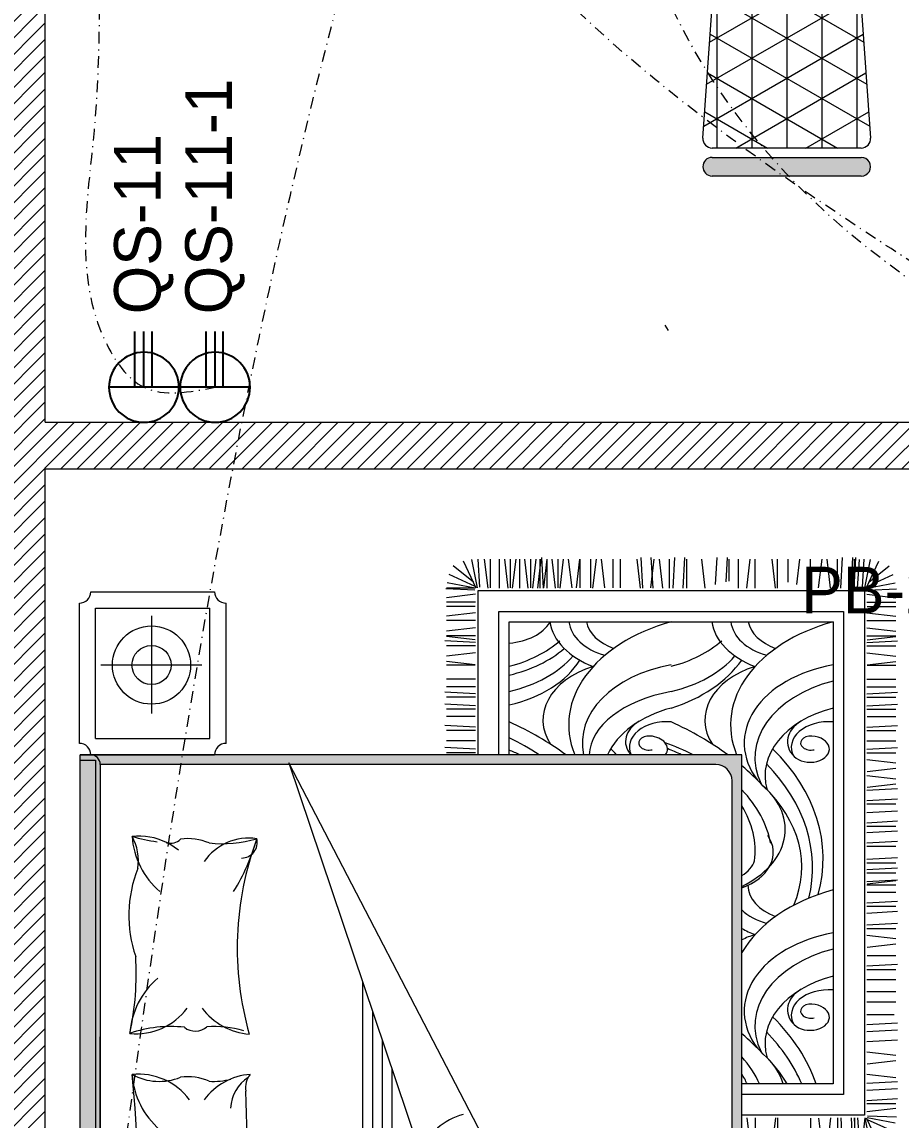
# Model space of a CAD drawing. Header units: inches. Extents: x 109699 to 44449955, y -10987 to 15824140.
# Drawn here: x 199174.9 to 199269.2, y -4102.8 to -3985.1 of the extents above; entities that cross this region are included whole.
import ezdxf

# ---------------------------------------------------------------- set-up
doc = ezdxf.new("R2010")
doc.units = ezdxf.units.IN
doc.header["$LTSCALE"] = 5
doc.header["$MEASUREMENT"] = 0
doc.linetypes.add('DASHDOT', pattern=[1, 0.5, -0.25, 0, -0.25])
doc.linetypes.add('DASHED2', pattern=[0.375, 0.25, -0.125])
doc.layers.get('0').update_dxf_attribs({"color": 123})
for name, color, linetype, lineweight in [('@NORMAL', 7, 'Continuous', 5), ('AC In', 244, 'DASHED2', 30), ('E-PB-Socket-5A', 203, 'Continuous', 13), ('E-QS-Socket-15A', 1, 'Continuous', 9), ('QS For edit', 139, 'Continuous', 35), ('SB', 1, 'DASHDOT', 20), ('WALL-1', 8, 'Continuous', 9)]:
    doc.layers.add(name, color=color, linetype=linetype, lineweight=lineweight)
doc.layers.add('FURNITUR', color=7, linetype='Continuous', lineweight=5, true_color=0xe8e8e8)
doc.styles.get("Standard").update_dxf_attribs({"font": 'times.ttf'})

# ---------------------------------------------------------------- blocks, each defined once
blk = doc.blocks.new('vbhgytr')
at = {"layer": 'FURNITUR'}
h = blk.add_hatch(color=256, dxfattribs=at)
edge = h.paths.add_edge_path()
edge.add_ellipse((143580.9994692173, 578.670171990399), major_axis=(-0.7071067810199007, 0.7071067810199005), ratio=0.9999999999911356, start_angle=-44.999999996918916, end_angle=135.0000000030811, ccw=False)
edge.add_line((143580.9994692174, 579.6701719904427), (143596.9840779506, 579.6701719904427))
edge.add_ellipse((143596.9840694206, 578.6701719904354), major_axis=(0.7071067810318384, 0.7071067810318385), ratio=0.9999999999864739, start_angle=225.0004887274365, end_angle=404.99951127167094, ccw=False)
edge.add_line((143596.9840779505, 577.6701719904281), (143580.9994692174, 577.6701719903554))
for p, q in [((143580.4089105422, 587.5205887836946), (143596.4917735801, 596.8060340929667)), ((143580.7267050902, 592.0341945705716), (143588.991773584, 596.8060340929667)), ((143581.4917735878, 596.8060340929667), (143581.4917735878, 580.6701719905227)), ((143581.4917735878, 596.8060340929667), (143597.5746366257, 587.5205887836946)), ((143585.2417735859, 596.8060340929667), (143585.2417735859, 580.6701719905227)), ((143588.9917735839, 596.8060340929667), (143588.9917735839, 580.6701719905227)), ((143588.9917735839, 596.8060340929667), (143597.2568420779, 592.0341945705716)), ((143592.7417735819, 596.8060340929667), (143592.7417735819, 580.6701719905227)), ((143596.49177358, 596.8060340929667), (143596.49177358, 580.6701719905227)), ((143580.0019386927, 581.740406250515), (143580.9976733188, 595.8827305919064)), ((143596.9858738491, 595.8827305919064), (143597.9816084752, 581.740406250515)), ((143580.0911159943, 583.0069829968176), (143597.1970714591, 592.8831109944464)), ((143580.786475709, 592.8831109944464), (143597.8924311737, 583.0069829968176)), ((143580.4935087117, 588.7221285503463), (143594.4399065659, 580.6701719905227)), ((143583.543640602, 580.6701719905227), (143597.4900384563, 588.7221285503463)), ((143580.2005417143, 584.5611461062462), (143586.9399065699, 580.6701719905227)), ((143591.0436405981, 580.6701719905227), (143597.7830054538, 584.5611461062462)), ((143596.9840779506, 580.6701719905227), (143580.9994692174, 580.6701719905227)), ((143580.9994692174, 579.6701719904427), (143596.9840779506, 579.6701719904427)), ((143596.9840779506, 577.6701719904281), (143580.9994692174, 577.6701719904281))]:
    blk.add_line(p, q, dxfattribs=at)
for centre, major_axis, ratio, start_param, end_param in [((143580.9994692174, 581.6701719906027), (-0.7071067810296036, 0.7071067810296037), 0.9999999999818601, 0.7151060323045111, 2.356194490183275), ((143596.9840779506, 581.6701719906027), (-0.7071067810068554, 0.7071067810068555), 0.9999999999887463, 2.356194490186718, 3.997282948094734), ((143580.9994692174, 578.6701719903626), (0.7071067809957768, 0.7071067809957767), 0.999999999993884, 0.7853981634005062, 3.926990816990299), ((143596.9840779506, 578.6701719903626), (-0.707106781006985, 0.7071067810069851), 0.9999999999912867, 2.356194490187988, 5.497787143777781)]:
    blk.add_ellipse(centre, major_axis=major_axis, ratio=ratio, start_param=start_param, end_param=end_param, dxfattribs=at)
blk = doc.blocks.new('vfdcx')
at = {"layer": 'FURNITUR', "lineweight": 0}
for points in [[(104135.0060097724, -19120.26887350804), (104970.0060097716, -19120.26887350804, 0.4142137440382407), (105000.0060097716, -19090.26885490074), (105000.0060097704, -19090.26887350193), (105000.0060097704, -19058.46706700833), (104983.8676956173, -19058.46706700833), (104983.8676956173, -19105.34206700833), (103280.0060097765, -19105.34206700833), (103280.0060097765, -19058.46706700833), (103270.0060097745, -19058.46706700833), (103270.0060097745, -19090.26887350193, 0.4142145040311273), (103300.0061062251, -19120.26887350178), (103300.0060097733, -19120.26887350804)], [(103280.0060097765, -19058.46706700833), (103280.0060097765, -19105.34206700833), (104983.8676956173, -19105.34206700833), (104983.8676956173, -19058.46706700833)]]:
    blk.add_hatch(color=256, dxfattribs=at).paths.add_polyline_path(points)
at = {"layer": 'FURNITUR'}
blk.add_hatch(color=256, dxfattribs=at).paths.add_polyline_path([(103350.0060097762, -21058.46706700833, -0.4142135623901436), (103300.0060097733, -21008.46706700833), (103300.0060097733, -19120.26887350193, -0.4142135623730951), (103270.0060097733, -19090.26887350193), (103270.0060097733, -19470.26887349553), (103270.0060097745, -21088.46706700716), (105000.0060097704, -21088.46706700716), (105000.0060097704, -19470.94256263169, 5.403727467161091e-05), (104999.998444552, -19470.94256181408), (104999.998444552, -19090.94256181307, -0.4076509114471731), (104970.0060097716, -19120.26887350193), (104970.0060097716, -19700.18891725242), (104974.8149614137, -19698.56576437598), (104970.0060097716, -19701.06727675785), (104970.0060097716, -21008.46706700542, -0.4142135623901436), (104920.0060097716, -21058.46706700833)])
at = {"layer": 'FURNITUR', "lineweight": 0}
for p, q in [((103270.0060097745, -19058.46706700833), (105000.0060097704, -19058.46706700833)), ((103280.0060097765, -19058.46706700833), (104983.8676956173, -19058.46706700833)), ((104983.8676956173, -19105.34206700833), (103280.0060097765, -19105.34206700833)), ((103300.0060097733, -19120.26887350804), (104135.0060097724, -19120.26887350804)), ((104135.0060097724, -19120.26887350804), (103309.5818239275, -19120.26887350804))]:
    blk.add_line(p, q, dxfattribs=at)
at = {"layer": 'FURNITUR'}
for p, q in [((104983.8676956173, -19058.46706700833), (105000.0060097704, -19058.46706700833)), ((104983.8676956173, -19058.46706700833), (104983.8676956173, -19105.34206700833)), ((105000.0060097704, -19058.46706700833), (105000.0060097704, -19090.26887350193)), ((105000.0060097704, -21088.46706700716), (105000.0060097704, -19058.46706700833)), ((105034.9984445482, -19055.94256180972), (105464.9984445485, -19055.94256180972)), ((104999.998444552, -19090.94256181321), (104999.998444552, -19470.94256181059)), ((105499.998444552, -19090.94256181321), (105499.998444552, -19470.94256181059)), ((104970.0060097716, -19120.26887350804), (104135.0060097724, -19120.26887350804)), ((104970.0060097716, -21008.46706700542), (104970.0060097716, -19120.26887350804)), ((105049.9984445476, -19105.94256181263), (105449.9984445491, -19105.94256181263)), ((105049.9984445476, -19105.94256181263), (105049.9984445476, -19455.94256181117)), ((105275.1665351524, -19431.86293575614), (105275.1665351524, -19122.30207459412)), ((105449.9984445491, -19105.94256181263), (105449.9984445491, -19455.94256181117)), ((105426.4864470741, -19277.42746168711), (105126.3688160169, -19277.42746168711)), ((105049.9984445476, -19455.94256181117), (105449.9984445491, -19455.94256181117)), ((105034.9984445482, -19505.94256181408), (105464.9984445485, -19505.94256181408)), ((104974.8149614138, -19698.56576437598), (103301.1934122955, -20263.45887074569)), ((103535.4563226178, -20447.2889216937), (104974.8149614138, -19698.56576437598)), ((104303.5003445224, -19925.15283209797), (103300.0060097733, -19925.15283209797)), ((104214.6186677823, -19955.15283209681), (103300.0060097733, -19955.15283209681)), ((104125.7369910422, -19985.15283209564), (103300.0060097733, -19985.15283209564)), ((104036.8553142948, -20015.15283209448), (103300.0060097733, -20015.15283209448)), ((105016.8385382098, -20271.37584627928), (105022.0784478701, -20177.26770180308)), ((105084.9438240079, -20271.37584627928), (105090.1837336682, -20177.26770180308)), ((105150.3265384494, -20271.37584627928), (105155.566448117, -20177.26770180308)), ((105186.9991361786, -20271.37584627928), (105192.2390458462, -20177.26770180308)), ((105344.176116338, -20271.37584627928), (105349.4160259983, -20177.26770180308)), ((105006.3587188819, -20271.37584627928), (105006.3587188819, -20182.49543015701)), ((105043.0313166184, -20271.37584627928), (105043.0313166184, -20182.49543015701)), ((105074.46400468, -20271.37584627928), (105074.46400468, -20182.49543015701)), ((105117.3130609135, -20270.64900973493), (105117.3130609135, -20182.64900973883)), ((105139.8467191288, -20271.37584627928), (105139.8467191288, -20182.49543015701)), ((105176.519316858, -20271.37584627928), (105176.519316858, -20182.49543015701)), ((105207.9520049269, -20271.37584627928), (105207.9520049269, -20182.49543015701)), ((105231.6342149319, -20271.37584627928), (105231.6342149319, -20182.49543015701)), ((105274.4832711582, -20270.64900973493), (105274.4832711582, -20182.64900973883)), ((105276.0708305399, -20270.64900973493), (105286.5438799531, -20182.49543015701)), ((105312.7434282691, -20271.37584627928), (105302.2636089412, -20182.49543015701)), ((105333.6962970101, -20271.37584627928), (105333.6962970101, -20182.49543015701)), ((105352.5482093723, -20270.64900973493), (105363.0212587854, -20182.49543015701)), ((105365.1222151715, -20271.37584627928), (105365.1222151715, -20182.49543015701)), ((105389.2208071015, -20271.37584627928), (105378.7409877736, -20182.49543015701)), ((105411.6571241579, -20271.37584627928), (105411.6571241579, -20182.49543015701)), ((105435.7557160951, -20271.37584627928), (105425.2758967672, -20182.49543015701)), ((105454.4992267369, -20270.64900973493), (105454.4992267369, -20182.64900973883)), ((105454.4992267369, -20270.64900973493), (105454.4992267369, -20182.64900973883)), ((105468.0972724568, -20271.37584627928), (105468.0972724568, -20182.49543015701)), ((105468.0972724568, -20271.37584627928), (105468.0972724568, -20182.49543015701)), ((105492.1958643867, -20271.37584627928), (105481.7160450661, -20182.49543015701)), ((105492.1958643867, -20271.37584627928), (105481.7160450661, -20182.49543015701)), ((105505.2172317123, -20269.73029042858), (105508.6560233289, -20180.30026361668)), ((105510.9227739999, -20270.64744447272), (105527.3710693331, -20184.19830578352)), ((105510.9393750285, -20270.64900973493), (105510.9393750285, -20182.64900973883)), ((105516.406202329, -20270.61411287433), (105553.0365137642, -20190.60023730127)), ((105529.1792126049, -20265.23142439111), (105579.267552745, -20202.77373785358)), ((105511.2033624795, -20273.6826379347), (105593.8515708953, -20234.8261914609)), ((105511.5189975735, -20278.00211159921), (105598.7129669342, -20260.56526694594)), ((105000.0060097704, -20279.06911062165), (105503.7866653042, -20279.06911062165)), ((105503.7866653042, -20279.06911062165), (105503.7866653042, -21464.56925796666)), ((105511.4799296465, -20309.91793488066), (105600.3603457688, -20299.43811556006)), ((105514.2558061602, -20284.68173832663), (105600.1713630871, -20279.5053371243)), ((105000.0060097704, -20343.06911062014), (105439.7866653057, -20343.06911062014)), ((105439.7866653057, -20343.06911062014), (105439.7866653057, -21400.56925796818)), ((105511.4799296465, -20345.21042387643), (105600.3603457688, -20345.21042387643)), ((105512.2067661909, -20317.45537559765), (105600.206766187, -20317.45537559765)), ((105000.0060097704, -20375.1023104429), (105407.7866653064, -20375.1471452648)), ((105407.7866653064, -20375.1471452648), (105407.7866653064, -21368.56925796893)), ((105511.4799296465, -20371.67020332855), (105600.3603457688, -20361.19038400067)), ((105512.2067661909, -20379.20764403827), (105600.206766187, -20379.20764403827)), ((105511.4799296465, -20385.37733262785), (105600.3603457688, -20395.85715195573)), ((105511.4799296465, -20406.91979543919), (105600.3603457688, -20406.91979543919)), ((105511.4799296465, -20433.37957488403), (105600.3603457688, -20422.89975556343)), ((105511.4799296465, -20447.0867041906), (105600.3603457688, -20457.56652351121)), ((105512.2067661909, -20440.91701560102), (105600.206766187, -20440.91701560102)), ((105511.4799296465, -20462.86155544077), (105600.3603457688, -20473.34137476866)), ((105511.4799296465, -20469.84706374643), (105600.3603457688, -20469.84706374643)), ((105511.4799296465, -20480.32688307432), (105605.5880741227, -20475.08697340674)), ((105512.2067661909, -20480.59388411786), (105600.3603457688, -20491.06693353098)), ((105511.4799296465, -20490.80670239493), (105600.3603457688, -20490.80670239493)), ((105511.4799296465, -20517.26648184705), (105600.3603457688, -20506.78666251917)), ((105511.4799296465, -20530.97361114634), (105600.3603457688, -20541.45343047423)), ((105512.2067661909, -20524.80392255676), (105600.206766187, -20524.80392255676)), ((105512.2067661909, -20567.64620887554), (105600.3603457688, -20557.17315946241)), ((105512.2067661909, -20581.39930270555), (105600.3603457688, -20591.87235211868)), ((105512.2067661909, -20592.91597826233), (105600.206766187, -20592.91597826233)), ((105511.4799296465, -20631.77902973404), (105600.3603457688, -20642.25884906192)), ((105512.2067661909, -20625.60934114446), (105600.206766187, -20625.60934114446)), ((105512.2067661909, -20668.45162746323), (105600.3603457688, -20657.97857805011)), ((105512.2067661909, -20693.72139685003), (105600.206766187, -20693.72139685003)), ((105512.2067661909, -20715.88647154714), (105600.206766187, -20715.88647154714)), ((105511.4799296465, -20777.82883866313), (105600.3603457688, -20767.34901934252)), ((105511.4799296465, -20784.59069717211), (105605.5880741227, -20779.35078750453)), ((105511.4799296465, -20816.023385241), (105605.5880741227, -20810.78347557342)), ((105512.2067661909, -20809.26829663951), (105600.3603457688, -20819.74134605991)), ((105511.4799296465, -20845.9408943687), (105600.3603457688, -20835.46107504809)), ((105511.4799296465, -20866.89376310971), (105600.3603457688, -20866.89376310971)), ((105511.4799296465, -20877.37358243759), (105605.5880741227, -20882.61349209789)), ((106318.1547879035, -20852.43812081018), (106301.0488324388, -20862.31424880781)), ((105511.4799296465, -20908.80627050648), (105605.5880741227, -20914.04618016678)), ((105511.4799296465, -20919.28608982709), (105600.3603457688, -20919.28608982709)), ((105511.4799296465, -20976.11335237308), (105600.3603457688, -20965.63353305247)), ((105521.8643668454, -21008.12424239267), (105605.5880741227, -21012.78595010228)), ((105530.7651919033, -21040.05252538774), (105605.5880741227, -21044.21863817117)), ((105532.6395395136, -21049.45854783147), (105600.3603457688, -21049.45854783147)), ((103350.0060097762, -21058.46706700833), (104920.0060097759, -21058.46706700833)), ((105511.4799296465, -21078.670927012), (105600.206766187, -21078.670927012)), ((103270.0060097745, -21088.46706700716), (105000.0060097704, -21088.46706700716)), ((103886.3420231759, -21103.85434488273), (103797.4616070537, -21114.41374581192)), ((103894.035287511, -21464.56925796666), (103894.035287511, -21088.46706700716)), ((103958.0352875095, -21400.56925796818), (103958.0352875095, -21088.46706700716)), ((103990.0352875088, -21368.56925796893), (103990.0352875088, -21088.46706700716)), ((105511.4799296465, -21103.85434488273), (105600.3603457688, -21114.41374581192)), ((103886.3420231759, -21129.84802882567), (103797.6151866282, -21129.84802882567)), ((105511.4799296465, -21129.84802882567), (105600.206766187, -21129.84802882567)), ((103886.3420231759, -21191.79039594166), (103797.4616070537, -21181.31057662105)), ((105511.4799296465, -21191.79039594166), (105600.3603457688, -21181.31057662105)), ((103886.3420231759, -21197.96008453124), (103797.6151866282, -21197.96008453124)), ((105511.4799296465, -21197.96008453124), (105600.206766187, -21197.96008453124)), ((105529.4228250318, -21230.65344742064), (105600.206766187, -21230.65344742064)), ((105522.4581835613, -21257.14113218566), (105600.3603457688, -21266.39626622056)), ((103885.6151866316, -21298.76550312621), (103797.6151866282, -21298.76550312621)), ((105512.2067661909, -21298.76550312621), (105600.206766187, -21298.76550312621)), ((103885.6151866316, -21324.03527251301), (103797.4616070537, -21334.50832192613)), ((103886.3420231759, -21360.7078702422), (103797.4616070537, -21350.22805091432)), ((105511.4799296465, -21360.7078702422), (105600.3603457688, -21350.22805091432)), ((105512.2067661909, -21324.03527251301), (105600.3603457688, -21334.50832192613)), ((103886.3420231759, -21381.66073898321), (103797.4616070537, -21381.66073898321)), ((105407.7866653064, -21368.56925796893), (103990.0352875088, -21368.56925796893)), ((105511.4799296465, -21381.66073898321), (105600.3603457688, -21381.66073898321)), ((103886.3420231759, -21392.14055830381), (103792.2338786997, -21397.38046797139)), ((103886.3420231759, -21423.5732463727), (103792.2338786997, -21428.81315603301)), ((105439.7866653057, -21400.56925796818), (103958.0352875095, -21400.56925796818)), ((105511.4799296465, -21392.14055830381), (105605.5880741227, -21397.38046797139)), ((105511.4799296465, -21423.5732463727), (105605.5880741227, -21428.81315603301)), ((103886.3420231759, -21432.98270298111), (103792.2338786997, -21438.22261264142)), ((103886.3420231759, -21434.05306570059), (103797.4616070537, -21434.05306570059)), ((103886.3420231759, -21434.05306570059), (103797.4616070537, -21434.05306570059)), ((103886.3420231759, -21466.35151447992), (103797.4616070537, -21455.87169515203)), ((103886.3420231759, -21443.46252230172), (103798.6228916019, -21449.56373436582)), ((105511.4799296465, -21432.98270298111), (105605.5880741227, -21438.22261264142)), ((105511.4799296465, -21434.05306570059), (105600.3603457688, -21434.05306570059)), ((105511.4799296465, -21443.46252230172), (105599.1990612133, -21449.56373436582)), ((103886.3029552417, -21465.63625698911), (103799.108985881, -21483.07310163511)), ((103886.6185903429, -21469.95573065362), (103803.9703819272, -21508.81217712742)), ((103881.4157504862, -21473.02425570671), (103844.785439051, -21553.03813127977)), ((103886.8991788226, -21472.99092410832), (103870.4508834821, -21559.4400628048)), ((103892.6047211029, -21473.90807815974), (103889.1659294863, -21563.33810496436)), ((105503.7866653042, -21464.56925796666), (103894.035287511, -21464.56925796666)), ((103905.6260884285, -21472.26252230177), (103916.1059077564, -21561.14293842403)), ((103929.7246803584, -21472.26252230177), (103929.7246803584, -21561.14293842403)), ((103939.7412648945, -21472.26252230177), (103944.9811745548, -21566.37066677796)), ((103971.1739529634, -21472.26252230177), (103976.4138626237, -21566.37066677796)), ((103992.1335916119, -21472.26252230177), (103997.3735012722, -21566.37066677796)), ((104020.2799296425, -21472.26252230177), (104009.8001103219, -21561.14293842403)), ((104051.7193876189, -21472.98935884611), (104062.1924370393, -21561.14293842403)), ((104088.3919853481, -21472.26252230177), (104077.9121660275, -21561.14293842403)), ((104119.824673417, -21472.26252230177), (104125.0645830773, -21566.37066677796)), ((104151.2573614859, -21472.26252230177), (104156.4972711462, -21566.37066677796)), ((104172.2170001344, -21472.26252230177), (104177.4569097947, -21566.37066677796)), ((104203.6496882033, -21472.26252230177), (104203.6496882033, -21555.9152100701)), ((104242.0110702773, -21472.26252230177), (104242.0110702773, -21561.14293842403)), ((104273.4437583389, -21472.26252230177), (104273.4437583389, -21561.14293842403)), ((104310.1163560681, -21472.26252230177), (104310.1163560681, -21561.14293842403)), ((104341.549044137, -21472.26252230177), (104341.549044137, -21561.14293842403)), ((104352.0288634649, -21472.26252230177), (104357.2687731252, -21566.37066677796)), ((104384.3981003706, -21472.98935884611), (104384.3981003706, -21560.98935884949)), ((104409.6678697501, -21472.98935884611), (104420.1409191705, -21561.14293842403)), ((104446.3404674793, -21472.26252230177), (104435.8606481587, -21561.14293842403)), ((104467.2933362276, -21472.26252230177), (104467.2933362276, -21561.14293842403)), ((104477.7731555482, -21472.26252230177), (104483.0130652157, -21566.37066677796)), ((104514.4457532774, -21472.26252230177), (104519.6856629449, -21566.37066677796)), ((104535.3986220256, -21472.26252230177), (104535.3986220256, -21561.14293842403)), ((104545.8784413462, -21472.26252230177), (104551.1183510138, -21566.37066677796)), ((104578.2476782519, -21472.98935884611), (104578.2476782519, -21560.98935884949)), ((104600.7813364671, -21472.26252230177), (104600.7813364671, -21561.14293842403)), ((104603.5174476387, -21472.98935884611), (104613.9904970518, -21561.14293842403)), ((104611.2611557878, -21472.26252230177), (104616.5010654553, -21566.37066677796)), ((104637.4539341963, -21472.26252230177), (104637.4539341963, -21561.14293842403)), ((104647.9337535169, -21472.26252230177), (104653.1736631845, -21566.37066677796)), ((104668.8866222652, -21472.26252230177), (104668.8866222652, -21561.14293842403)), ((104679.3664415858, -21472.26252230177), (104684.6063512534, -21566.37066677796)), ((104719.57235946, -21472.26252230177), (104719.57235946, -21561.14293842403)), ((104730.0521787878, -21472.26252230177), (104735.2920884481, -21566.37066677796)), ((104761.4848668567, -21472.26252230177), (104766.724776517, -21566.37066677796)), ((104781.0764529317, -21472.26252230177), (104781.0764529317, -21561.14293842403)), ((104791.5562722596, -21472.26252230177), (104796.7961819199, -21566.37066677796)), ((104822.9889603285, -21472.26252230177), (104828.2288699888, -21566.37066677796)), ((104849.1817387298, -21472.26252230177), (104849.1817387298, -21561.14293842403)), ((104859.6615580577, -21472.26252230177), (104864.901467718, -21566.37066677796)), ((104891.0942461266, -21472.26252230177), (104896.3341557869, -21566.37066677796)), ((104900.1184562989, -21472.98935884611), (104910.5915057193, -21561.14293842403)), ((104936.7910540281, -21472.26252230177), (104926.3112347075, -21561.14293842403)), ((104948.7332524117, -21472.98935884611), (104959.2063018321, -21561.14293842403)), ((104985.4058501409, -21472.26252230177), (104974.9260308203, -21561.14293842403)), ((105006.3587188819, -21472.26252230177), (105006.3587188819, -21561.14293842403)), ((105016.8385382098, -21472.26252230177), (105022.0784478701, -21566.37066677796)), ((105043.0313166184, -21472.26252230177), (105043.0313166184, -21561.14293842403)), ((105074.46400468, -21472.26252230177), (105074.46400468, -21561.14293842403)), ((105084.9438240079, -21472.26252230177), (105090.1837336682, -21566.37066677796)), ((105117.3130609135, -21472.98935884611), (105117.3130609135, -21560.98935884949)), ((105139.8467191288, -21472.26252230177), (105139.8467191288, -21561.14293842403)), ((105150.3265384494, -21472.26252230177), (105155.566448117, -21566.37066677796)), ((105176.519316858, -21472.26252230177), (105176.519316858, -21561.14293842403)), ((105186.9991361786, -21472.26252230177), (105192.2390458462, -21566.37066677796)), ((105207.9520049269, -21472.26252230177), (105207.9520049269, -21561.14293842403)), ((105231.6342149319, -21472.26252230177), (105231.6342149319, -21561.14293842403)), ((105274.4832711582, -21472.98935884611), (105274.4832711582, -21560.98935884949)), ((105276.0708305399, -21472.98935884611), (105286.5438799531, -21561.14293842403)), ((105312.7434282691, -21472.26252230177), (105302.2636089412, -21561.14293842403)), ((105333.6962970101, -21472.26252230177), (105333.6962970101, -21561.14293842403)), ((105344.176116338, -21472.26252230177), (105349.4160259983, -21566.37066677796)), ((105352.5482093723, -21472.98935884611), (105363.0212587854, -21561.14293842403)), ((105365.1222151715, -21472.26252230177), (105365.1222151715, -21561.14293842403)), ((105389.2208071015, -21472.26252230177), (105378.7409877736, -21561.14293842403)), ((105411.6571241579, -21472.26252230177), (105411.6571241579, -21561.14293842403)), ((105435.7557160951, -21472.26252230177), (105425.2758967672, -21561.14293842403)), ((105454.4992267369, -21472.98935884611), (105454.4992267369, -21560.98935884949)), ((105468.0972724568, -21472.26252230177), (105468.0972724568, -21561.14293842403)), ((105492.1958643867, -21472.26252230177), (105481.7160450661, -21561.14293842403)), ((105505.2172317123, -21473.90807815974), (105508.6560233289, -21563.33810496436)), ((105510.9227739999, -21472.99092410832), (105527.3710693331, -21559.4400628048)), ((105511.2033624795, -21469.95573065362), (105593.8515708953, -21508.81217712742)), ((105511.5189975735, -21465.63625698911), (105598.7129669342, -21483.07310163511)), ((105514.2558061602, -21458.95663026169), (105600.1713630871, -21464.13303145675)), ((105516.406202329, -21473.02425570671), (105553.0365137642, -21553.03813127977)), ((105529.1792126049, -21478.40694419721), (105579.267552745, -21540.86463072746))]:
    blk.add_line(p, q, dxfattribs=at)
for radius in [120, 60]:
    blk.add_circle((105275.1665351524, -19277.42746168711), radius, dxfattribs=at)
for centre, radius, start, end in [((104999.998444552, -19055.94256180972), 35, 270, 0), ((105499.998444552, -19055.94256180972), 35, 180, 270), ((104970.0060097716, -19090.26887350193), 30, 270, 0), ((103656.2494994545, -15856.79572711671), 3380.322350080307, 266.8133656541502, 276.1602115173085), ((104036.1312257632, -19461.96302342434), 244.964437246083, 94.01290370680766, 139.581098186749), ((103825.6938826857, -19237.54002434872), 194.3203121079686, 306.5710975267796, 5.889976552969283), ((104174.7064444466, -19301.1867396359), 176.7342990056745, 151.7736398462286, 201.6982652259596), ((104338.500984119, -19230.90127229226), 194.3203121079686, 174.1100234470307, 233.4289024732204), ((103787.956766599, -19335.27491777351), 378.2611411277968, 353.4946932163668, 19.18669350323917), ((104326.9489401031, -18374.3403501154), 856.1328329234997, 257.7438271867633, 273.6284339950228), ((104128.0636410342, -19455.32427137515), 244.964437246083, 40.41890181325098, 85.98709629319234), ((104507.2617715163, -19595.45070231399), 387.7802015586639, 68.20259090672504, 108.9817016216305), ((104766.7895175877, -19461.96302342434), 244.964437246083, 94.01290370680766, 139.581098186749), ((104674.0961036525, -19080.79141887139), 156.2825653921942, 261.5958161323044, 298.909176984386), ((104556.3521745029, -19237.54002434872), 194.3203121079759, 333.7371455647082, 5.889976552969283), ((105245.6697811253, -19363.54376069504), 517.0481549146743, 163.604566075319, 172.3272984268349), ((104556.3521745029, -19237.54002434872), 194.3203121079686, 320.9404223693422, 333.7371455647082), ((104774.5512249498, -19335.09067365377), 45.86698251802696, 165.3506078919132, 223.2684427749271), ((103843.8382676872, -19388.57823421278), 168.1089103948723, 337.0169650368877, 7.536755917815992), ((104574.4965595044, -19388.57823421278), 168.1089103948723, 337.0169650368877, 7.536755917815992), ((104206.9474435306, -19411.75337949391), 54.71511327153296, 142.0832896934764, 220.9020047784361), ((104345.8161635612, -19594.92184917473), 203.9744349773548, 127.1197479571522, 175.090046142942), ((103825.6938826857, -19594.97845339648), 194.3203121079686, 4.31812691946217, 53.42890247322042), ((104181.3383138401, -19469.4877443195), 183.3724281159091, 175.2232845678485, 196.230044385803), ((103836.3220744981, -19468.0377139972), 329.9049856050468, 343.7954346613251, 3.555411705381074), ((104579.2560916711, -19575.35985806464), 165.0539160474057, 351.2621279573231, 55.75721443247616), ((105101.5977952379, -19494.4720183281), 374.5063945073886, 173.8295812767802, 196.4355968702901), ((104999.998444552, -19505.94256181408), 35, 0, 90), ((105499.998444552, -19505.94256181408), 35, 90, 180), ((103908.5786014588, -19641.61918899628), 122.2580413779697, 33.62799355494753, 86.47437715754113), ((104914.6985006122, -18986.87725053025), 637.2915111436391, 238.3498866073774, 254.3137472533116), ((103364.5044283807, -2722.442579508075), 16855.16938135782, 270.1739879135319, 272.0521389211873), ((103979.9632965482, -19625.94497740212), 60.32699298077914, 49.09905915079557, 101.37023039727), ((104407.469944123, -20503.46111283726), 963.1368133774697, 69.65065149803341, 105.9630721041312), ((104730.9928392974, -19554.02171280149), 47.79209327822279, 179.7726746668199, 283.8018369577282), ((103714.5218067785, -20279.23270419125), 187.1059655895897, 14.18630455558404, 69.12120717850536), ((104920.0060097759, -21008.46706700542), 49.99999999999819, 270, 0)]:
    blk.add_arc(centre, radius, start, end, dxfattribs=at)
for centre, major_axis, ratio, start_param, end_param in [((104633.6267951232, -19940.1273614145), (-7.61083060817775e-13, -753.0710959470587), 0.6799999999999988, 0.7972836555643762, 0.9549360310282556), ((104704.2093086315, -20100.39409908642), (-3.015337096490971e-13, -532.2280328670116), 0.6800000000000024, 7.239911743127067, 7.311536319072935), ((104545.0736676398, -19826.70948150336), (-2.088110087270384e-11, -984.1824006297755), 0.6800000000000019, 0.7474496566458678, 0.9797236258531749), ((105385.3873514276, -20258.29524730363), (-8.827104006525508e-13, 361.3976574049899), 0.6799999999999997, 1.900046217533454, 2.74266128999605), ((105426.634921187, -20258.29524730363), (-2.166652801601716e-12, 361.3976574049899), 0.6800000000000008, 1.900046217533447, 2.614746827633569), ((105477.0484863079, -20258.29524730363), (-2.086406401542394e-12, 361.3976574049899), 0.6799999999999997, 1.900046217533451, 2.479657992400679), ((105500.572454021, -20245.31341820113), (-1.203696000889842e-12, 361.3976574049899), 0.6800000000000008, 1.938265244419601, 2.479657992400682), ((105445.5431307546, -20358.51498818521), (-1.169169194722372e-12, -152.3947691464192), 0.6800000000000095, 4.821745447764023, 5.895885920000341), ((105106.4175222895, -20744.80282218575), (-3.875352846191412e-13, -266.3970268269605), 0.6800000000000002, 2.006169060567048, 3.565187430714035), ((105091.1480892723, -21059.43083111344), (-2.006413857825761e-12, 502.0047056919495), 0.679999999999999, 5.095326842947827, 6.553458216823683), ((105426.077951492, -20759.50036865253), (-6.126319446288306e-13, -261.4837153554466), 0.6799999999999995, 3.24464541870491, 4.2050176970958), ((105035.8511875497, -20963.20841925773), (-1.374424344368523e-12, 364.1092332439424), 0.680000000000002, -1.317200031130772, 0.1452844141236594), ((105418.2445955343, -20737.4268868458), (-2.206350821904407e-14, -180.1681671026531), 0.6799999999999962, 3.22705751531851, 4.318473672527846), ((105421.9374876451, -20769.22870950658), (-2.983011352931231e-12, -158.8888032169174), 0.6800000000000069, 3.272942323441747, 4.229533108275001), ((104990.5354292682, -21002.21830557859), (7.32628948136217, 381.9339366757033), 0.5620500966887629, -1.211720100570487, -0.009990833597936925), ((104936.276947174, -20989.27407952725), (-1.271494390790433e-12, -326.2568557687105), 0.6799999999999962, 1.938944011717691, 2.850231883992413), ((104680.1326028694, -19964.91977357947), (-2.636943755567038e-12, -876.3404002326128), 0.6800000000000014, 6.849801434214836, 6.887076885773033), ((105040.3625628718, -20853.153050704), (-1.605626350877696e-12, -121.4259351215139), 0.6799999999999994, 2.284368031297212, 3.652257974725312), ((105023.2392157599, -20858.29694794085), (-2.139882715817176e-12, 114.7282738282238), 0.6799999999999967, 4.593908739238418, 6.585576215406064), ((105035.9202508593, -20803.52578560416), (-9.468791039922063e-13, -31.69317284905119), 0.6799999999999745, 1.462497066191869, 5.04628081922146), ((105017.240120444, -20801.11610518508), (-2.244415276519914e-12, -59.26624505043355), 0.6799999999999818, 5.841311197385163, 7.75536240168259), ((104633.6267951232, -20436.8384177593), (-67.79308088362806, 743.9411958163963), 0.6104980544769943, 3.917145513745885, 4.063997328198628), ((104704.2093086315, -20597.10515543121), (-3.015337096490971e-13, -532.2280328670116), 0.6800000000000024, 7.239911743127102, 7.336617693649011), ((104545.0736676398, -20323.42053785543), (-2.088110087270384e-11, -984.1824006297755), 0.6800000000000019, 0.7474496566458818, 0.9797236258531749), ((105385.3873514276, -20755.00630364842), (-59.94075280919282, 373.4833480472802), 0.6955171082249741, 1.775813344323821, 2.548611845554306), ((105426.634921187, -20755.00630364842), (-2.166652801601716e-12, 361.3976574049899), 0.6800000000000008, 1.900046217533447, 2.614746827633569), ((105500.572454021, -20742.02447454592), (-1.203696000889843e-12, 361.3976574049899), 0.6800000000000008, 1.938265244419601, 2.479657992400682), ((105106.4175222895, -21241.51387853055), (-3.875352846191412e-13, -266.3970268269605), 0.6800000000000002, 2.006169060567048, 3.565187430714035), ((105091.1480892723, -21556.14188746551), (-2.006413857825761e-12, 502.0047056919495), 0.679999999999999, 5.095326842947827, 6.553458216823662), ((105426.077951492, -21256.2114250046), (-6.126319446288306e-13, -261.4837153554466), 0.6799999999999995, 3.24464541870491, 4.2050176970958), ((104168.1717188662, -21498.92936192338), (-8.67542763939958e-13, -370.284813146973), 0.6800000000000016, 1.930560599071375, 3.464283088159028), ((104213.4874771477, -21459.91947560252), (-1.374424344368523e-12, 364.1092332439424), 0.680000000000002, -1.317200031130772, 0.4764031100879325), ((104990.5354292682, -21498.92936192338), (-8.67542763939958e-13, -370.284813146973), 0.6800000000000016, 1.930560599071375, 3.464283088159028), ((105035.8511875497, -21459.91947560252), (-1.374424344368523e-12, 364.1092332439424), 0.680000000000002, -1.317200031130772, 0.4764031100879325), ((105418.2445955343, -21234.1379431906), (-2.206350821904407e-14, -180.1681671026531), 0.6799999999999962, 3.22705751531851, 4.318473672527846), ((103881.8455982368, -20597.10515543121), (-3.015337096490971e-13, -532.2280328670116), 0.6800000000000024, 6.586763500098541, 6.677612342565459), ((103811.2630847285, -20436.8384177593), (-115.7172197473599, 724.1175449492977), 0.5943199653874602, 3.291696859944974, 3.507330407615912), ((103722.7099572451, -20323.42053785543), (-2.088110087270384e-11, -984.1824006297755), 0.6800000000000019, 0.5659482900158781, 0.6803664951942797), ((104268.7843788776, -21556.14188746551), (-2.006413857825761e-12, 502.0047056919495), 0.679999999999999, 6.655151837823533, 6.661292601990053), ((104268.7843788776, -21556.14188746551), (-2.006413857825761e-12, 502.0047056919495), 0.679999999999999, 5.095326842947827, 5.911218776535633), ((104284.0538118875, -21241.51387853055), (-3.875352846191412e-13, -266.3970268269605), 0.6800000000000002, 2.006169060567048, 2.1827973601093), ((104603.7142410973, -21256.2114250046), (-6.126319446288306e-13, -261.4837153554466), 0.6799999999999995, 4.015924216314692, 4.2050176970958), ((104595.8808851323, -21234.1379431906), (-2.206350821904407e-14, -180.1681671026531), 0.6799999999999962, 3.770743877074043, 4.318473672527846), ((104599.5737772504, -21265.93976585865), (-2.983011352931231e-12, -158.8888032169174), 0.6800000000000069, 3.142580086971121, 4.229533108275001), ((104700.4834752192, -21004.80600682351), (-2.704987171608637e-12, -180.3391005754867), 0.6799999999999998, 5.194792457646761, 5.92932813974858), ((104700.4834752192, -21004.80600682351), (-2.704987171608637e-12, -180.3391005754867), 0.6799999999999998, 5.194792457646761, 6.723254908227711), ((104771.3486493416, -20906.1198260839), (-1.089433951850955e-12, -315.491754894183), 0.6799999999999968, 5.328637504047925, 6.94939602807716), ((104694.7206506997, -21000.73675120949), (-1.491663667268281e-12, -130.3134565326371), 0.6799999999999866, 5.450950983614804, 6.054640959741652), ((104704.2093086315, -20597.10515543121), (-3.015337096490971e-13, -532.2280328670116), 0.6800000000000024, 6.2001297485131, 6.677612342565459), ((104633.6267951232, -20436.8384177593), (-67.79308088362806, 743.9411958163963), 0.6104980544769943, 3.19913474581335, 3.592281944557346), ((104545.0736676398, -20323.42053785543), (-2.088110087270384e-11, -984.1824006297755), 0.6800000000000019, 0.5659482900158781, 0.6803664951942797), ((105091.1480892723, -21556.14188746551), (-2.006413857825761e-12, 502.0047056919495), 0.679999999999999, 6.655151837823533, 6.661292601990053), ((105421.9374876451, -21265.93976585865), (-2.983011352931231e-12, -158.8888032169174), 0.6800000000000069, 3.272942323441747, 4.229533108275001), ((103833.1685024281, -20648.24303453644), (-4.510240183796296e-12, -624.0052679530717), 0.6799999999999987, 0.3786718111262664, 0.6253794940294859), ((103948.9849389469, -20906.1198260839), (-1.089433951850955e-12, -315.491754894183), 0.6799999999999968, 6.475718849593051, 6.94939602807716), ((104113.9132367793, -21485.98513587932), (-1.271494390790433e-12, -326.2568557687105), 0.6799999999999962, 1.938944011717691, 3.339183915211528), ((104655.5322128228, -20648.24303453644), (-4.510240183796296e-12, -624.0052679530717), 0.6799999999999987, -0.2800780427080056, 0.6253794940294859), ((104936.276947174, -21485.98513587932), (-1.271494390790433e-12, -326.2568557687105), 0.6799999999999962, 1.938944011717691, 3.339183915211528), ((103830.9565874555, -20459.73278058374), (-3.380591878949057e-12, 845.8240181292612), 0.6800000000000017, 3.421827651692309, 3.728616118000045), ((103857.7688924674, -20461.63082993154), (-2.636943755567038e-12, -876.3404002326128), 0.6800000000000014, 6.507005820227037, 6.887076885773033), ((104653.3202978503, -20459.73278058374), (-3.380591878949057e-12, 845.8240181292612), 0.6800000000000017, 2.978727299839598, 3.728616118000045), ((104680.1326028694, -20461.63082993154), (-2.636943755567038e-12, -876.3404002326128), 0.6800000000000014, 6.099301585963889, 6.887076885773033), ((104217.9988524771, -21349.86410704879), (-1.605626350877696e-12, -121.4259351215139), 0.6799999999999994, 2.284368031297212, 3.726130521903771), ((105040.3625628718, -21349.86410704879), (-1.605626350877696e-12, -121.4259351215139), 0.6799999999999994, 2.284368031297212, 3.726130521903771), ((104194.8764100493, -21297.82716152987), (-2.244415276519914e-12, -59.26624505043355), 0.6799999999999818, 3.732151478031924, 7.75536240168259), ((104200.8755053652, -21355.00800429292), (-2.139882715817176e-12, 114.7282738282238), 0.6799999999999967, 4.593908739238418, 6.647252262233304), ((105017.240120444, -21297.82716152987), (-2.244415276519914e-12, -59.26624505043355), 0.6799999999999818, 3.732151478031924, 7.75536240168259), ((105023.2392157599, -21355.00800429292), (-2.139882715817176e-12, 114.7282738282238), 0.6799999999999967, 4.593908739238418, 6.647252262233304), ((104213.5565404646, -21300.23684194895), (-9.468791039922063e-13, -31.69317284905119), 0.6799999999999745, 1.462497066191869, 5.04628081922146), ((105035.9202508593, -21300.23684194895), (-9.468791039922063e-13, -31.69317284905119), 0.6799999999999745, 1.462497066191869, 5.04628081922146)]:
    blk.add_ellipse(centre, major_axis=major_axis, ratio=ratio, start_param=start_param, end_param=end_param, dxfattribs=at)
blk = doc.blocks.new('A$C7D2A24B3')
at = {"lineweight": 25}
for p, q in [((9.859886922386067, 11.01563311865903), (9.859886922386067, 3.514223118658265)), ((9.859886922386067, 8.143706464579736), (15.8195753665932, 8.143706464579736)), ((9.859886922386067, 7.268951136147734), (15.8195753665932, 7.268951136147734)), ((9.859886922386067, 6.288951136148171), (15.8195753665932, 6.288951136148171))]:
    blk.add_line(p, q, dxfattribs=at)
blk.add_circle((9.85988692238243, 7.264928118658645), 3.750704999999999, dxfattribs=at)

msp = doc.modelspace()

# ---------------------------------------------------------------- hatches: boundary and pattern name
at = {"layer": '@NORMAL'}
h = msp.add_hatch(dxfattribs=at)
h.set_pattern_fill('ANSI31', scale=10, angle=-7.63333123551244e-14, style=0)
h.set_pattern_definition([(44.99999999999989, (144936.2299962564, 2531124.419644955), (-0.8838834764831833, 0.8838834764831855), [])])
h.paths.add_polyline_path([(199293.7354275767, -4028.007753115175), (199177.418686874, -4028.007518244003), (199177.418686874, -3912.423741294098), (199172.4182237895, -3912.423741294098), (199172.4182237895, -4168.507460016319), (199177.4190451852, -4168.507460016319), (199177.4190451852, -4033.007518244003), (199293.7354275767, -4033.007753115175)])

# ---------------------------------------------------------------- linework, layer by layer
at = {"layer": 'AC In', "ltscale": 4}
for points in [[(199061.8283643957, -3767.217604157297, 1.34720101745143), (199224.8957880062, -3800.853481064452), (199322.848807477, -4023.805578286749), (199477.7213034955, -4081.58984375, 0.2632158499592581), (199492.9489199709, -4085.077353768883, 0.2636725316083707), (199501.5338034955, -4085.418729287976, -0.02144757909902495), (199505.0339687051, -4076.773437500001, -0.02144757909902495)], [(199063.0611472455, -3770.321839887185, 1.357551479428487), (199273.0708993746, -3899.963498570354, -0.2041998163280778), (199308.5885403508, -4082.977774671268), (199305.1648249334, -4151.370413504588), (199297.2417709086, -4183.461143316799, 0.1632158499592506), (199297.4634909955, -4196.3828125, 0.1632158499592506), (199275.663607372, -4189.007518243809, 0.1632158499592506)]]:
    msp.add_spline(points, degree=3, dxfattribs=at)
at = {"layer": 'SB', "ltscale": 0.5}
for points in [[(199181.1693069509, -4143.047912558772, 0.06102640864050869), (199208.6874982556, -3983.263684733469), (199222.7353947915, -3846.623658939826, -0.1345798018996256), (199196.9657625946, -3806.878908081697), (199062.4490296193, -3766.596938933787, 1.357551479428487)], [(199063.7622753414, -3766.04758957015, 1.357551479428487), (199207.1639159294, -3796.376116492949), (199183.1820735649, -3951.807102787094, 0.3027638445431313), (199182.65234375, -3996.73828125, 0.3027638445431313), (199183.8628447384, -4019.336901414933, 0.2540770740043872), (199187.9976752689, -4024.256813244003, 0.1632158499592506), (199195.6306045364, -4024.256813244189, 0.1632158499592506)], [(199502.9847353279, -4166.867919371018, -0.02144757909902495), (199411.1099895647, -4070.37084475112), (199248.4176687225, -3990.469826841244, -0.2286854745941795), (199212.8986875293, -3808.614921242366), (199061.2793413973, -3767.197737286692, 1.351851322454579)], [(199061.8283643957, -3767.217604157297, 1.34720101745143), (199224.8957880062, -3800.853481064452), (199322.848807477, -4023.805578286749), (199503.7208994251, -4085.904638240414, 0.2632158499592581)], [(199286.3275460013, -4186.028721980703), (199296.8830716679, -4080.199645221452), (199286.8987986397, -4035.807453057179), (199246.8285936365, -3904.515970208176), (199207.0493060085, -3805.54955321657), (199069.0397082016, -3767.080902115922, 1.357551479428487)], [(199385.1509669464, -4185.08309300102), (199383.4874387893, -4143.988357867405), (199371.3786203378, -4108.43851264269), (199385.9438520516, -4040.216177589971, 0.291434139944613), (199320.3175315037, -3991.310222487253), (199250.9162921584, -3839.400688226473, -0.06870740550734084), (199069.0397082016, -3767.080902115922, 1.357551479428487)], [(199375.2417709086, -4183.47382998071, 0.1914343817397253), (199380.7017722455, -4092.49609375), (199325.5220847455, -4009.84765625), (199275.7134909955, -3870.19921875), (199241.4595847455, -3807.83984375), (199069.0397082016, -3767.080902115922, 1.357551479428392)], [(199395.156510585, -4011.647152778488, 0.2705635428401436), (199344.796875, -3996.5), (199278.296875, -3870.5), (199069.0397082016, -3767.480997899251, 1.28611528089845)], [(199286.1971113039, -4020.812070989653, 0.1632158499592506), (199210.4109913712, -3948.529196216627), (199202.2172238902, -3808.447460422856), (199069.704214173, -3770.300233890004, 1.357551479428487)]]:
    msp.add_spline(points, degree=3, dxfattribs=at)
at = {"layer": 'WALL-1'}
for p, q in [((199177.418686874, -4028.007518244003, 0.2522975905076983), (199177.4183935942, -3913.007518244003, 0.4418931251915763)), ((199177.418686874, -4028.007518244003, 0.1632158499592506), (199293.7354275767, -4028.007518244003, 0.1632158499592506)), ((199177.4190451852, -4168.507460016319, 0.02066140282598639), (199177.4186996253, -4033.007518244003, 0.2440543063910106)), ((199177.4186996253, -4033.007518244003, 0.1632158499592506), (199293.7354275767, -4033.007518244003, 0.1632158499592506))]:
    msp.add_line(p, q, dxfattribs=at)

# ---------------------------------------------------------------- block references
at = {"layer": '@NORMAL'}
msp.add_blockref('vbhgytr', (55667.91786271668, -4579.281395262455, -0.2286854745941795), dxfattribs=at)
at = {"layer": 'E-QS-Socket-15A', "xscale": -1, "rotation": 269.9999973020982}
msp.add_blockref('A$C7D2A24B3', (199180.7327466859, -4034.1166998243, 0.1632158499592506), dxfattribs=at)
at = {"layer": 'FURNITUR', "xscale": 0.03494400001363829, "yscale": 0.03494400001363829, "zscale": 0.03494400001363829, "rotation": 89.99999999999991}
msp.add_blockref('vfdcx', (198515.180127458, -7732.770082834204, -0.02144757909902495), dxfattribs=at)
at = {"layer": 'QS For edit', "ltscale": 0.5, "xscale": -1, "rotation": 269.9999973020982}
msp.add_blockref('A$C7D2A24B3', (199188.3616529359, -4034.1166998243, 0.1632158499592506), dxfattribs=at)

# ---------------------------------------------------------------- texts
at = {"layer": 'E-PB-Socket-5A', "insert": (199258.4724679094, -4048.502252821476, 0.9946472506889508), "char_height": 5, "width": 24.08470202641911, "attachment_point": 7}
msp.add_mtext('{\\fCentury Gothic|b0|i0|c0|p34;PB-21}', dxfattribs=at)
at = {"layer": 'E-QS-Socket-15A', "color": 1, "insert": (199191.1703764062, -4016.435495288606, 0.3027638445431313), "char_height": 5, "width": 24.08470202641911, "attachment_point": 7, "rotation": 90}
msp.add_mtext('{\\fCentury Gothic|b0|i0|c0|p34;\\C256;QS-11}', dxfattribs=at)
at = {"layer": 'QS For edit', "ltscale": 0.5, "insert": (199198.7992826562, -4016.435495288606, 0.3027638445431313), "char_height": 5, "width": 24.08470202641911, "attachment_point": 7, "rotation": 90}
msp.add_mtext('{\\fCentury Gothic|b0|i0|c0|p34;\\C256;QS-11-1}', dxfattribs=at)

doc.saveas('drawing.dxf')
